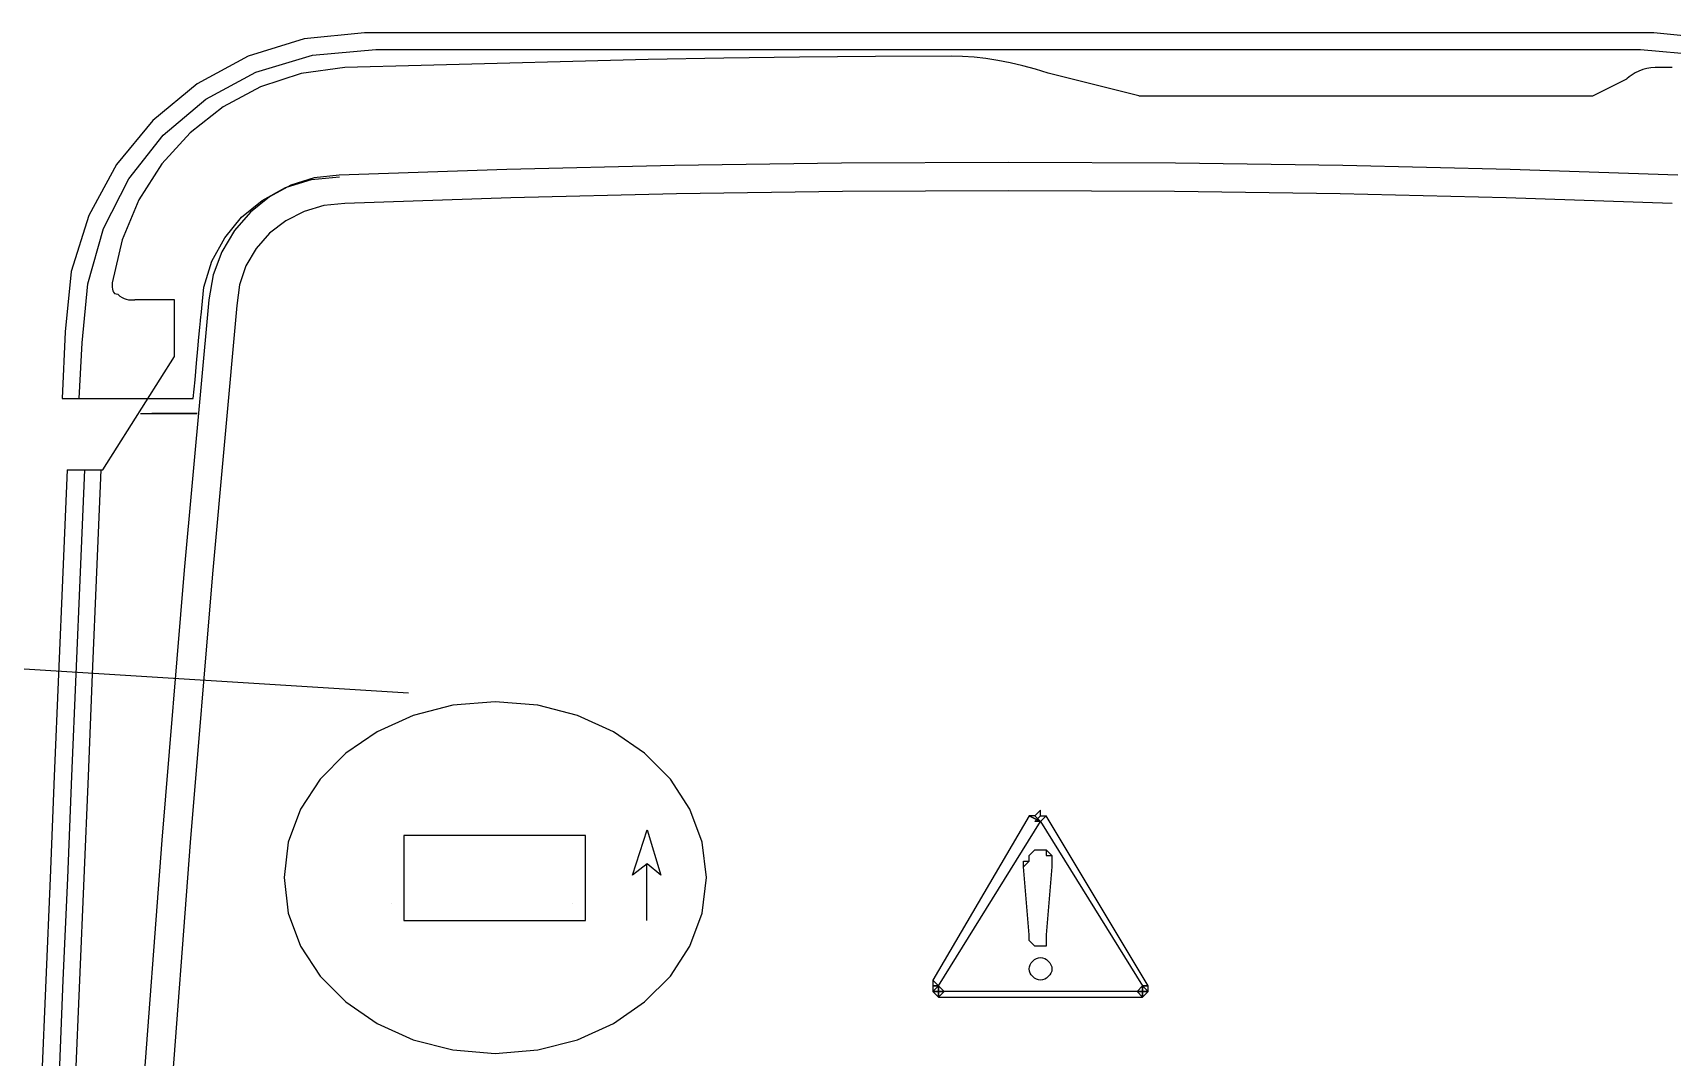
# Model space of a CAD drawing. Header units: metres. Extents: x 0 to 3575, y 0 to 842.
# Drawn here: x 3235.2 to 3367.3, y 656.4 to 739 of the extents above; entities that cross this region are included whole.
import ezdxf

# ---------------------------------------------------------------- set-up
doc = ezdxf.new("R2010")
doc.units = ezdxf.units.M
doc.layers.add('SCHEMATICS', color=7, linetype='Continuous')

msp = doc.modelspace()

# ---------------------------------------------------------------- linework, layer by layer
at = {"layer": 'SCHEMATICS', "color": 7}
for p, q in [((3365.77, 738.98), (3261.97, 738.98)), ((3262.86, 737.62), (3364.7, 737.62)), ((3324.32, 733.89), (3317.01, 735.72)), ((3360.86, 733.89), (3363.6, 735.26)), ((3324.32, 733.89), (3360.86, 733.89)), ((3246.67, 717.45), (3243.47, 717.45)), ((3246.67, 712.88), (3246.67, 717.45)), ((3237.86, 714.87), (3237.61, 709.51)), ((3238.97, 709.52), (3239.23, 713.99)), ((3240.9, 703.75), (3246.67, 712.88)), ((3237.61, 709.51), (3248.17, 709.52)), ((3243.93, 708.31), (3248.49, 708.31)), ((3248.49, 708.31), (3244.84, 708.31)), ((3238.01, 703.75), (3240.9, 703.75)), ((3265.51, 685.76), (3224.46, 688.33)), ((3315.48, 675.89), (3307.71, 662.64)), ((3316.39, 675.43), (3315.48, 675.89)), ((3315.93, 675.89), (3315.48, 675.89)), ((3315.48, 675.89), (3316.39, 675.43)), ((3316.39, 676.35), (3315.93, 675.89)), ((3315.93, 675.43), (3316.39, 675.89)), ((3316.39, 675.43), (3315.93, 675.89)), ((3315.93, 675.89), (3316.39, 675.43)), ((3315.93, 675.89), (3316.39, 675.43)), ((3315.93, 675.43), (3316.39, 675.89)), ((3316.39, 675.43), (3315.93, 675.89)), ((3316.39, 675.89), (3316.39, 676.35)), ((3316.85, 675.89), (3316.39, 675.43)), ((3316.39, 675.89), (3316.85, 675.89)), ((3316.85, 675.89), (3316.39, 675.43)), ((3316.85, 675.89), (3316.39, 675.43)), ((3316.39, 675.43), (3316.85, 675.89)), ((3325.07, 662.18), (3316.85, 675.89)), ((3283.54, 671.11), (3284.72, 674.77)), ((3284.72, 674.77), (3285.82, 671.11)), ((3308.17, 662.18), (3316.39, 675.43)), ((3316.39, 675.43), (3315.93, 675.43)), ((3316.39, 675.43), (3315.93, 675.43)), ((3316.39, 675.43), (3324.61, 662.18)), ((3284.72, 672.03), (3283.54, 671.11)), ((3284.68, 667.46), (3284.68, 672.03)), ((3285.82, 671.11), (3284.72, 672.03)), ((3315.02, 671.78), (3315.02, 672.23)), ((3315.02, 672.23), (3315.48, 672.23)), ((3315.02, 671.78), (3315.48, 672.23)), ((3315.48, 672.69), (3315.93, 673.15)), ((3315.48, 672.69), (3315.93, 673.15)), ((3315.48, 672.23), (3315.48, 672.69)), ((3315.48, 672.23), (3315.48, 672.69)), ((3315.93, 673.15), (3316.39, 673.15)), ((3315.93, 673.15), (3316.39, 673.15)), ((3316.39, 673.15), (3316.85, 673.15)), ((3316.39, 673.15), (3316.85, 673.15)), ((3316.85, 673.15), (3316.85, 672.69)), ((3316.85, 673.15), (3317.31, 672.69)), ((3316.85, 672.69), (3317.31, 672.69)), ((3317.31, 672.69), (3317.31, 671.78)), ((3317.31, 672.69), (3317.31, 671.78)), ((3315.48, 666.29), (3315.02, 671.78)), ((3315.48, 666.29), (3315.02, 671.78)), ((3317.31, 671.78), (3316.85, 666.29)), ((3317.31, 671.78), (3316.85, 666.29)), ((3264.12, 668.83), (3264.12, 668.83)), ((3264.12, 668.83), (3264.12, 668.83)), ((3278.74, 668.83), (3278.74, 668.83)), ((3278.74, 668.83), (3278.74, 668.83)), ((3315.48, 665.84), (3315.48, 666.29)), ((3315.48, 665.84), (3315.48, 666.29)), ((3315.93, 665.38), (3315.48, 665.84)), ((3315.93, 665.38), (3315.48, 665.84)), ((3316.85, 665.38), (3315.93, 665.38)), ((3316.85, 665.38), (3315.93, 665.38)), ((3316.85, 666.29), (3316.85, 665.38)), ((3316.85, 666.29), (3316.85, 665.38)), ((3307.71, 662.64), (3308.17, 662.18)), ((3307.71, 662.64), (3307.71, 662.18)), ((3308.17, 662.18), (3307.71, 662.64)), ((3307.71, 662.18), (3308.17, 662.18)), ((3307.71, 661.73), (3308.17, 662.18)), ((3307.71, 661.73), (3308.17, 662.18)), ((3308.17, 661.27), (3307.71, 661.73)), ((3308.17, 661.73), (3307.71, 661.73)), ((3308.17, 662.18), (3308.63, 661.73)), ((3308.17, 662.18), (3308.17, 661.73)), ((3308.63, 661.73), (3308.17, 661.27)), ((3308.17, 661.27), (3308.17, 661.73)), ((3308.17, 661.73), (3308.63, 661.73)), ((3308.63, 661.73), (3308.17, 661.27)), ((3324.16, 661.73), (3324.61, 662.18)), ((3324.61, 661.27), (3324.16, 661.73)), ((3324.61, 661.27), (3324.16, 661.73)), ((3324.16, 661.73), (3324.61, 661.73)), ((3324.61, 662.18), (3325.07, 662.18)), ((3324.61, 662.18), (3325.07, 661.73)), ((3325.07, 661.73), (3324.61, 661.27)), ((3324.61, 661.73), (3324.61, 661.27)), ((3324.61, 661.73), (3324.61, 662.18)), ((3324.61, 662.18), (3325.07, 661.73)), ((3325.07, 662.18), (3324.61, 662.18)), ((3324.61, 662.18), (3325.07, 662.18)), ((3325.07, 661.73), (3324.61, 661.73))]:
    msp.add_line(p, q, dxfattribs=at)
for points in [[(3261.97, 738.98), (3257.11, 738.49), (3252.58, 737.08), (3248.49, 734.86), (3244.92, 731.91), (3241.98, 728.35), (3239.75, 724.25), (3238.35, 719.73), (3237.86, 714.87)], [(3389.87, 715.14), (3389.34, 719.95), (3387.9, 724.43), (3385.67, 728.48), (3382.72, 732), (3379.16, 734.91), (3375.09, 737.11), (3370.59, 738.49), (3365.77, 738.98)], [(3239.23, 713.99), (3239.67, 718.76), (3240.93, 723.2), (3242.98, 727.22), (3245.74, 730.73), (3249.17, 733.62), (3253.2, 735.8), (3257.78, 737.16), (3262.86, 737.62)], [(3309.24, 737.09), (3303.1, 737.07), (3296.98, 737.01), (3290.89, 736.92), (3284.81, 736.81), (3278.73, 736.67), (3272.63, 736.51), (3266.52, 736.35), (3260.37, 736.18)], [(3317.01, 735.72), (3315.98, 736.04), (3314.96, 736.32), (3313.95, 736.56), (3312.96, 736.75), (3311.98, 736.9), (3311.04, 737), (3310.12, 737.07), (3309.24, 737.09)], [(3364.7, 737.62), (3369.51, 737.2), (3373.9, 735.94), (3377.81, 733.92), (3381.19, 731.24), (3383.98, 727.97), (3386.13, 724.2), (3387.58, 720.03), (3388.28, 715.54)], [(3260.37, 736.18), (3256.87, 735.69), (3253.59, 734.62), (3250.59, 733.01), (3247.92, 730.92), (3245.64, 728.41), (3243.8, 725.51), (3242.45, 722.3), (3241.64, 718.82)], [(3365.89, 736.18), (3365.54, 736.16), (3365.21, 736.1), (3364.88, 736.01), (3364.57, 735.89), (3364.28, 735.75), (3364.02, 735.6), (3363.79, 735.43), (3363.6, 735.26)], [(3367.26, 736.18), (3367.08, 736.18), (3366.91, 736.18), (3366.74, 736.18), (3366.57, 736.18), (3366.4, 736.18), (3366.23, 736.18), (3366.06, 736.18), (3365.89, 736.18)], [(3248.8, 716.23), (3249.02, 718.48), (3249.67, 720.57), (3250.7, 722.46), (3252.06, 724.11), (3253.71, 725.47), (3255.6, 726.5), (3257.69, 727.15), (3259.94, 727.37)], [(3259.91, 727.5), (3257.91, 727.29), (3256.02, 726.7), (3254.3, 725.76), (3252.78, 724.53), (3251.49, 723.04), (3250.47, 721.33), (3249.77, 719.46), (3249.41, 717.45)], [(3367.71, 727.5), (3354.2, 727.95), (3340.72, 728.27), (3327.26, 728.46), (3313.81, 728.53), (3300.37, 728.46), (3286.91, 728.27), (3273.43, 727.95), (3259.91, 727.5)], [(3367.26, 725.22), (3353.89, 725.67), (3340.53, 725.99), (3327.17, 726.18), (3313.81, 726.24), (3300.45, 726.18), (3287.09, 725.99), (3273.73, 725.67), (3260.37, 725.22)], [(3260.37, 725.21), (3258.69, 725.05), (3257.09, 724.57), (3255.62, 723.82), (3254.32, 722.82), (3253.23, 721.6), (3252.41, 720.21), (3251.88, 718.66), (3251.69, 716.99)], [(3241.64, 718.82), (3241.64, 718.65), (3241.65, 718.48), (3241.67, 718.33), (3241.7, 718.19), (3241.75, 718.07), (3241.84, 717.98), (3241.95, 717.93), (3242.1, 717.91)], [(3249.41, 717.45), (3247.44, 695.69), (3245.63, 673.93), (3243.99, 652.16), (3242.5, 630.38), (3241.16, 608.57), (3239.97, 586.73), (3238.91, 564.87), (3237.99, 542.96)], [(3251.69, 716.99), (3249.72, 695.39), (3247.92, 673.74), (3246.27, 652.05), (3244.78, 630.32), (3243.44, 608.54), (3242.25, 586.73), (3241.19, 564.87), (3240.27, 542.96)], [(3242.1, 717.91), (3242.27, 717.76), (3242.44, 717.64), (3242.61, 717.56), (3242.78, 717.51), (3242.96, 717.47), (3243.13, 717.46), (3243.3, 717.45), (3243.47, 717.45)], [(3248.17, 709.52), (3248.31, 711.02), (3248.44, 712.35), (3248.54, 713.5), (3248.63, 714.46), (3248.7, 715.22), (3248.75, 715.78), (3248.79, 716.12), (3248.8, 716.23)], [(3238.01, 703.75), (3237.67, 695.53), (3237.32, 687.3), (3236.98, 679.08), (3236.64, 670.86), (3236.3, 662.64), (3235.95, 654.42), (3235.61, 646.19), (3235.27, 637.97)], [(3239.4, 703.75), (3239.05, 695.53), (3238.71, 687.3), (3238.37, 679.08), (3238.03, 670.86), (3237.68, 662.64), (3237.34, 654.42), (3237, 646.19), (3236.66, 637.97)], [(3240.73, 703.75), (3240.39, 695.53), (3240.04, 687.3), (3239.7, 679.08), (3239.36, 670.86), (3239.02, 662.64), (3238.67, 654.42), (3238.33, 646.19), (3237.99, 637.97)], [(3272.49, 685.08), (3269.06, 684.79), (3265.87, 683.97), (3262.98, 682.66), (3260.46, 680.93), (3258.38, 678.83), (3256.81, 676.43), (3255.82, 673.76), (3255.48, 670.91)], [(3289.5, 670.91), (3289.15, 673.76), (3288.16, 676.43), (3286.59, 678.83), (3284.51, 680.93), (3282, 682.66), (3279.11, 683.97), (3275.91, 684.79), (3272.49, 685.08)], [(3265.12, 667.46), (3279.74, 667.46), (3279.74, 674.31), (3265.12, 674.31), (3265.12, 667.46)], [(3255.48, 670.91), (3255.82, 668.05), (3256.81, 665.39), (3258.38, 662.98), (3260.46, 660.89), (3262.98, 659.15), (3265.87, 657.85), (3269.06, 657.02), (3272.49, 656.73)], [(3272.49, 656.73), (3275.91, 657.02), (3279.11, 657.85), (3282, 659.15), (3284.51, 660.89), (3286.59, 662.98), (3288.16, 665.39), (3289.15, 668.05), (3289.5, 670.91)], [(3315.48, 663.55), (3315.5, 663.73), (3315.56, 663.89), (3315.65, 664.05), (3315.76, 664.18), (3315.9, 664.3), (3316.06, 664.39), (3316.22, 664.45), (3316.39, 664.47)], [(3316.39, 664.47), (3316.56, 664.45), (3316.73, 664.39), (3316.88, 664.3), (3317.02, 664.18), (3317.14, 664.05), (3317.23, 663.89), (3317.29, 663.73), (3317.31, 663.55)], [(3316.39, 662.64), (3316.22, 662.66), (3316.06, 662.72), (3315.9, 662.81), (3315.76, 662.93), (3315.65, 663.07), (3315.56, 663.22), (3315.5, 663.38), (3315.48, 663.55)], [(3317.31, 663.55), (3317.29, 663.38), (3317.23, 663.22), (3317.14, 663.07), (3317.02, 662.93), (3316.88, 662.81), (3316.73, 662.72), (3316.56, 662.66), (3316.39, 662.64)], [(3307.71, 661.73), (3308.17, 661.73), (3308.17, 662.18), (3307.71, 662.18), (3307.71, 661.73)], [(3308.17, 661.27), (3324.61, 661.27), (3324.61, 661.73), (3308.17, 661.73), (3308.17, 661.27)], [(3324.61, 661.73), (3325.07, 661.73), (3325.07, 662.18), (3324.61, 662.18), (3324.61, 661.73)]]:
    msp.add_lwpolyline(points, dxfattribs=at)

doc.saveas('drawing.dxf')
